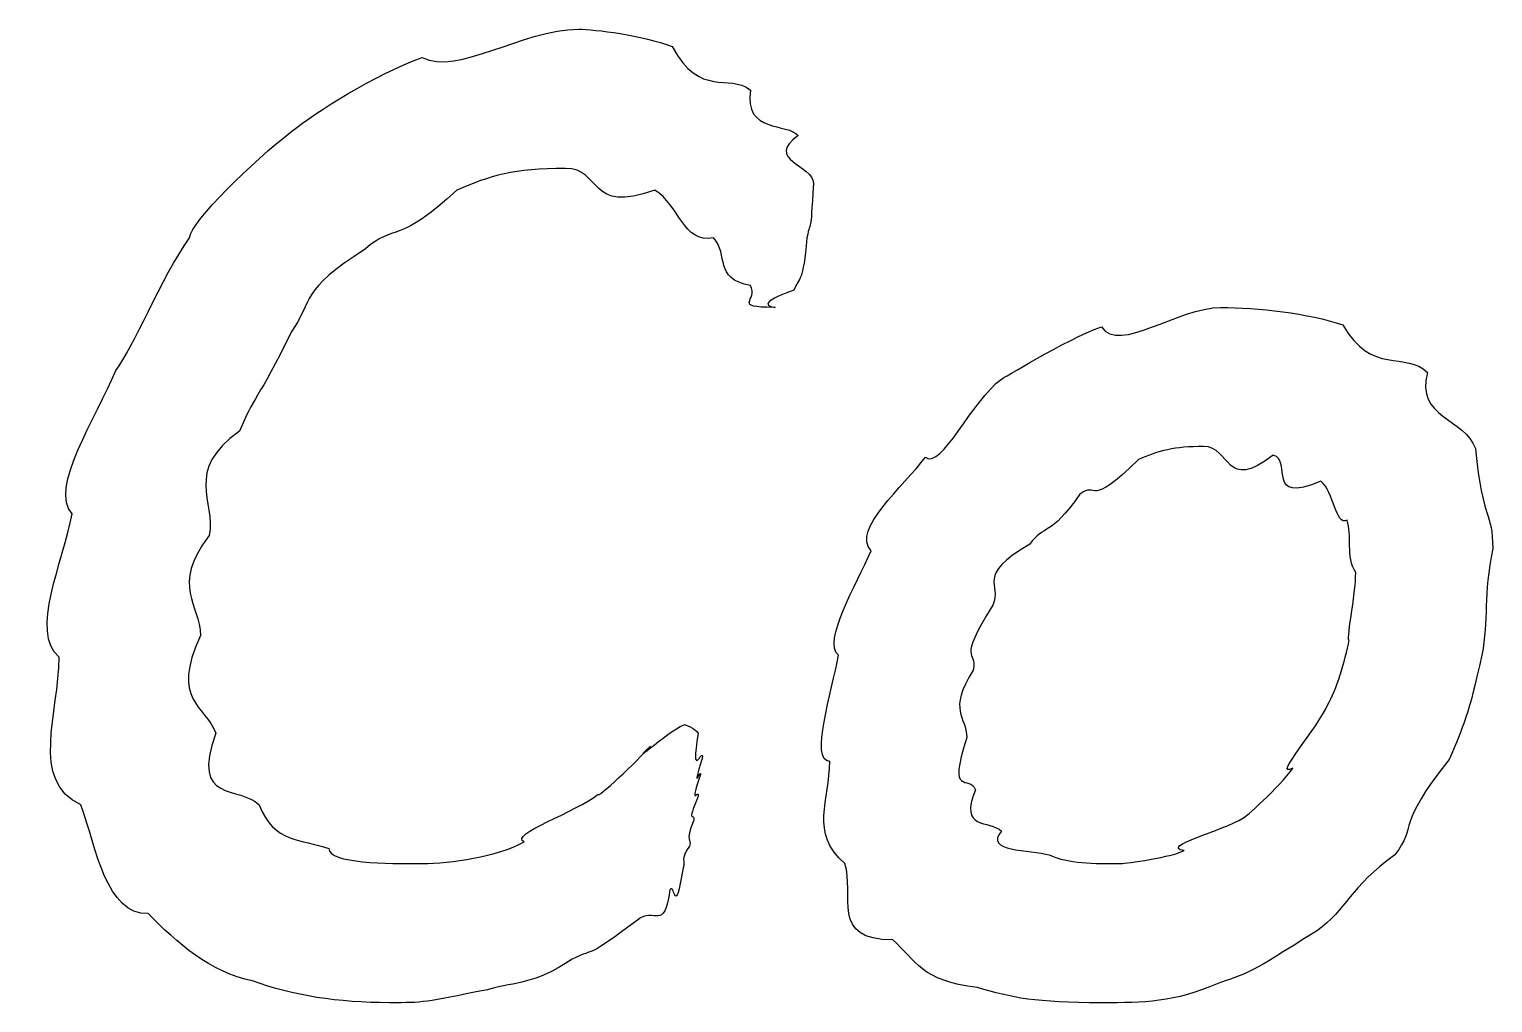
# Model space of a CAD drawing. Header units: millimetres. Extents: x 0 to 216, y 0 to 279.
# Drawn here: x 12.85 to 16.561, y 33.963 to 36.432 of the extents above; entities that cross this region are included whole.
import ezdxf

# ---------------------------------------------------------------- set-up
doc = ezdxf.new("R2010")
doc.units = ezdxf.units.MM
doc.layers.get('0').update_dxf_attribs({"linetype": 'CONTINUOUS'})

msp = doc.modelspace()

# ---------------------------------------------------------------- linework, layer by layer
at = {"color": 0}
for p, q in [((14.8387, 36.0412), (14.8387, 36.0412)), ((16.5613, 35.1152), (16.5613, 35.1152)), ((16.214, 35.0545), (16.214, 35.0545))]:
    msp.add_line(p, q, dxfattribs=at)
for points in [[(13.8465, 36.3608), (13.9375, 36.3142), (14.1001, 36.4324), (14.2434, 36.4324)], [(14.2434, 36.4324), (14.2834, 36.4324), (14.406, 36.4173), (14.4804, 36.3883)], [(14.4804, 36.3883), (14.5521, 36.256), (14.6237, 36.3224), (14.6789, 36.2783)], [(13.5158, 36.1735), (13.5778, 36.2232), (13.7253, 36.3167), (13.8465, 36.3608)], [(14.6789, 36.2783), (14.6623, 36.1678), (14.7739, 36.1957), (14.8001, 36.1625)], [(13.2567, 35.9033), (13.2623, 35.9474), (13.4166, 36.0962), (13.5158, 36.1735)], [(14.8001, 36.1625), (14.7133, 36.1019), (14.8387, 36.0881), (14.8387, 36.0412)], [(14.2103, 36.0796), (14.0781, 36.0796), (14.0188, 36.0606), (13.9347, 36.0246)], [(14.4363, 36.0246), (14.2682, 35.9615), (14.3013, 36.0796), (14.2103, 36.0796)], [(14.8387, 36.0412), (14.8305, 35.8994), (14.8332, 35.9586), (14.8222, 35.9033)], [(13.9347, 36.0246), (13.7914, 35.8881), (13.7721, 35.9378), (13.7032, 35.8757)], [(14.5852, 35.9033), (14.508, 35.8881), (14.4984, 35.9876), (14.4363, 36.0246)], [(13.0693, 35.5671), (13.1148, 35.6235), (13.1823, 35.7999), (13.2567, 35.9033)], [(14.6789, 35.7823), (14.5852, 35.7999), (14.6251, 35.8592), (14.5852, 35.9033)], [(14.8222, 35.9033), (14.8125, 35.789), (14.8029, 35.8041), (14.7891, 35.771)], [(13.7032, 35.8757), (13.5337, 35.7671), (13.5709, 35.7463), (13.5158, 35.6665)], [(14.7395, 35.7269), (14.6293, 35.7269), (14.7009, 35.7449), (14.6789, 35.7823)], [(14.7891, 35.771), (14.6651, 35.7269), (14.7574, 35.7269), (14.7395, 35.7269)], [(15.5691, 35.6775), (15.6145, 35.6087), (15.762, 35.7269), (15.8722, 35.7269)], [(15.8722, 35.7269), (15.9632, 35.7269), (16.0955, 35.7117), (16.1809, 35.6828)], [(13.5158, 35.6665), (13.4276, 35.4873), (13.4193, 35.5011), (13.3835, 35.4129)], [(15.3155, 35.5452), (15.3128, 35.5424), (15.4767, 35.6443), (15.5691, 35.6775)], [(16.1809, 35.6828), (16.254, 35.5533), (16.3408, 35.6168), (16.3959, 35.5618)], [(12.9591, 35.2034), (12.8984, 35.2668), (13.0211, 35.4485), (13.0693, 35.5671)], [(16.3959, 35.5618), (16.3642, 35.4471), (16.491, 35.4461), (16.5172, 35.3688)], [(15.1226, 35.3466), (15.1626, 35.3148), (15.2411, 35.4901), (15.3155, 35.5452)], [(13.3835, 35.4129), (13.2402, 35.3109), (13.3242, 35.2364), (13.3064, 35.1482)], [(15.8282, 35.3741), (15.7538, 35.3741), (15.7138, 35.3631), (15.6628, 35.3413)], [(16.0045, 35.3522), (15.8833, 35.2557), (15.897, 35.3741), (15.8282, 35.3741)], [(16.5172, 35.3688), (16.5365, 35.1786), (16.5613, 35.2103), (16.5613, 35.1152)], [(14.9848, 35.1096), (14.9352, 35.1648), (15.0675, 35.2723), (15.1226, 35.3466)], [(15.6628, 35.3413), (15.5333, 35.2116), (15.5608, 35.2887), (15.514, 35.253)], [(16.1258, 35.2859), (15.9825, 35.2268), (16.0555, 35.337), (16.0045, 35.3522)], [(16.1919, 35.1868), (16.1616, 35.1717), (16.1589, 35.2599), (16.1258, 35.2859)], [(15.514, 35.253), (15.4382, 35.1427), (15.423, 35.1772), (15.3872, 35.1262)], [(12.926, 34.8396), (12.8502, 34.903), (12.937, 35.0821), (12.9591, 35.2034)], [(16.214, 35.0545), (16.1878, 35.0945), (16.2057, 35.1496), (16.1919, 35.1868)], [(13.3064, 35.1482), (13.2071, 35.0173), (13.2843, 34.9746), (13.2843, 34.8947)], [(14.9021, 34.8451), (14.8608, 34.8782), (14.9476, 35.0242), (14.9848, 35.1096)], [(15.3872, 35.1262), (15.2466, 35.0435), (15.3183, 35.027), (15.2935, 34.9718)], [(16.5613, 35.1152), (16.5365, 34.9953), (16.5516, 34.936), (16.5337, 34.8451)], [(16.1975, 34.8837), (16.1878, 34.8699), (16.214, 34.9994), (16.214, 35.0545)], [(15.2935, 34.9718), (15.1997, 34.8189), (15.2549, 34.8644), (15.2438, 34.8065)], [(13.2843, 34.8947), (13.2071, 34.7266), (13.2967, 34.7197), (13.3229, 34.6466)], [(16.1423, 34.7183), (16.1658, 34.7569), (16.1864, 34.8286), (16.1975, 34.8837)], [(12.9811, 34.4647), (12.8502, 34.5254), (12.926, 34.699), (12.926, 34.8396)], [(14.8801, 34.575), (14.8277, 34.5764), (14.8869, 34.7527), (14.9021, 34.8451)], [(16.5337, 34.8451), (16.5006, 34.6935), (16.4869, 34.6645), (16.451, 34.5805)], [(15.2438, 34.8065), (15.1777, 34.7018), (15.2273, 34.6907), (15.2273, 34.6356)], [(16.0541, 34.5584), (16.0004, 34.5281), (16.1203, 34.6632), (16.1423, 34.7183)], [(14.4253, 34.6136), (14.3564, 34.5502), (14.4914, 34.6687), (14.5135, 34.6687)], [(14.5135, 34.6687), (14.5107, 34.6687), (14.5383, 34.6604), (14.5466, 34.6466)], [(13.3229, 34.6466), (13.2581, 34.4661), (13.3849, 34.5157), (13.4331, 34.4647)], [(14.5466, 34.6466), (14.5259, 34.5212), (14.5576, 34.6108), (14.5576, 34.586)], [(15.2273, 34.6356), (15.1777, 34.4813), (15.2342, 34.5433), (15.2494, 34.5033)], [(14.293, 34.4923), (14.2875, 34.4771), (14.3922, 34.5764), (14.4253, 34.6136)], [(14.5576, 34.586), (14.5259, 34.484), (14.5548, 34.5598), (14.5521, 34.5419)], [(14.9187, 34.3159), (14.8277, 34.3931), (14.8801, 34.4785), (14.8801, 34.575)], [(15.9274, 34.4317), (15.9301, 34.4289), (16.0211, 34.5102), (16.0541, 34.5584)], [(16.451, 34.5805), (16.3132, 34.4069), (16.3711, 34.4151), (16.3132, 34.3379)], [(14.5521, 34.5419), (14.5218, 34.451), (14.5493, 34.5088), (14.5466, 34.4868)], [(14.1056, 34.371), (14.0629, 34.389), (14.2407, 34.4482), (14.293, 34.4923)], [(14.5466, 34.4868), (14.5149, 34.411), (14.5383, 34.4482), (14.5355, 34.4261)], [(15.2494, 34.5033), (15.2067, 34.4), (15.2852, 34.4275), (15.3155, 34.3986)], [(13.152, 34.1891), (13.0445, 34.1864), (13.0211, 34.3545), (12.9811, 34.4647)], [(13.4331, 34.4647), (13.4717, 34.3669), (13.5392, 34.3793), (13.6095, 34.3545)], [(14.5355, 34.4261), (14.5107, 34.3669), (14.5314, 34.382), (14.5245, 34.36)], [(15.7786, 34.349), (15.7138, 34.36), (15.8791, 34.3986), (15.9274, 34.4317)], [(13.8465, 34.3159), (13.9196, 34.3159), (14.0353, 34.3338), (14.1056, 34.371)], [(15.3155, 34.3986), (15.2687, 34.3449), (15.3886, 34.3517), (15.4368, 34.3379)], [(13.6095, 34.3545), (13.6109, 34.3159), (13.7583, 34.3159), (13.8465, 34.3159)], [(14.5245, 34.36), (14.4997, 34.3269), (14.5149, 34.3228), (14.508, 34.3049)], [(15.4368, 34.3379), (15.4864, 34.3159), (15.5484, 34.3159), (15.6187, 34.3159)], [(15.6187, 34.3159), (15.6145, 34.3159), (15.7303, 34.3269), (15.7786, 34.349)], [(16.3132, 34.3379), (16.1988, 34.2567), (16.1919, 34.2001), (16.1148, 34.145)], [(14.508, 34.3049), (14.4859, 34.1726), (14.4887, 34.2677), (14.4749, 34.2497)], [(15.0399, 34.123), (14.8801, 34.1202), (14.9435, 34.2387), (14.9187, 34.3159)], [(14.4749, 34.2497), (14.4598, 34.1395), (14.4363, 34.2084), (14.3922, 34.1726)], [(13.4166, 34.0183), (13.3091, 34.0403), (13.225, 34.1147), (13.152, 34.1891)], [(14.3922, 34.1726), (14.2544, 34.0692), (14.293, 34.1065), (14.2269, 34.0734)], [(16.1148, 34.145), (15.9301, 34.0293), (15.9577, 34.0458), (15.8667, 34.0128)], [(15.2549, 34.0017), (15.1116, 34.0183), (15.0978, 34.0706), (15.0399, 34.123)], [(14.2269, 34.0734), (14.1249, 34.0072), (14.0918, 34.0183), (14.0119, 33.9962)], [(13.7638, 33.9631), (13.6329, 33.9631), (13.5186, 33.981), (13.4166, 34.0183)], [(14.0119, 33.9962), (13.8493, 33.9631), (13.852, 33.9631), (13.7638, 33.9631)], [(15.5691, 33.9631), (15.401, 33.9631), (15.3431, 33.9755), (15.2549, 34.0017)], [(15.8667, 34.0128), (15.751, 33.9631), (15.6793, 33.9631), (15.5691, 33.9631)]]:
    msp.add_open_spline(points, degree=3, dxfattribs=at)

doc.saveas('drawing.dxf')
